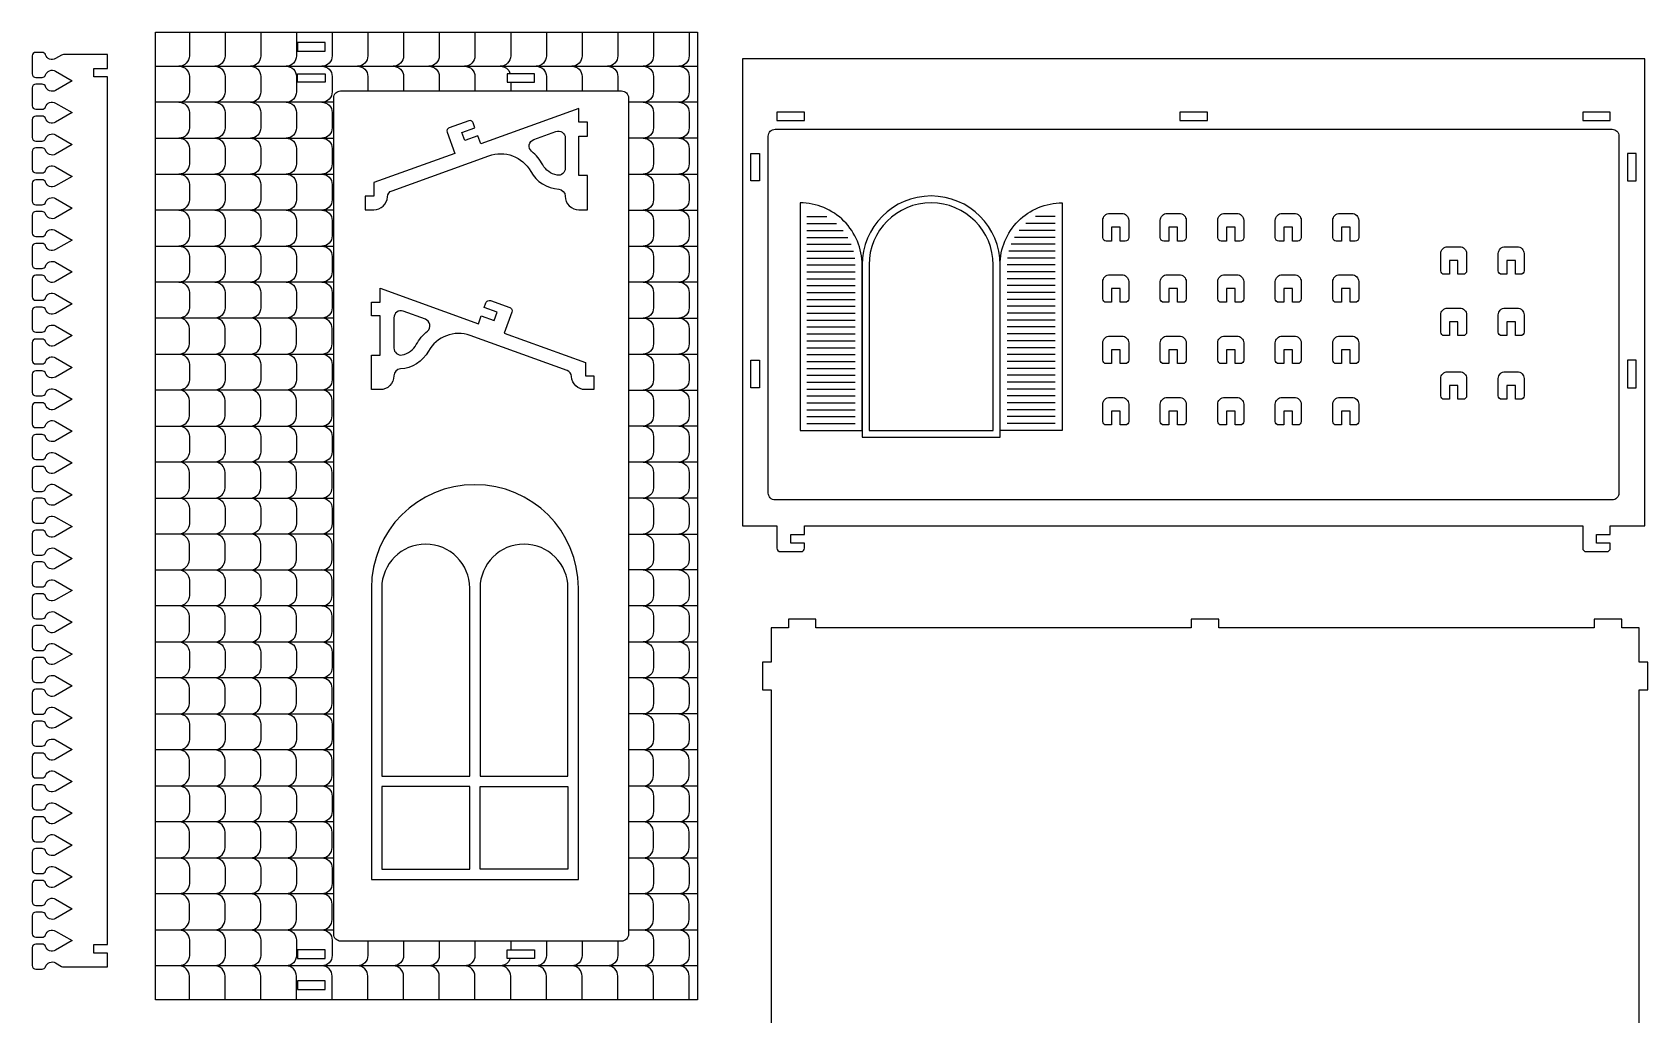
# Model space of a CAD drawing. Extents: x 3733 to 3923, y 1415 to 1537.
# Drawn here: x 3829 to 3922.6, y 1479.9 to 1536.9 of the extents above; entities that cross this region are included whole.
import ezdxf

# ---------------------------------------------------------------- set-up
doc = ezdxf.new("R2010")
doc.units = 0
doc.header["$MEASUREMENT"] = 0
doc.layers.add('LAYER1', color=18, linetype='CONTINUOUS')

msp = doc.modelspace()

# ---------------------------------------------------------------- linework, layer by layer
at = {"layer": 'LAYER1'}
for points in [[(3867.528, 1480.736), (3836.114, 1480.736), (3836.114, 1536.856), (3867.528, 1536.856)], [(3845.94, 1535.756), (3845.94, 1536.256), (3844.34, 1536.256), (3844.34, 1535.756)], [(3845.94, 1534.456), (3845.94, 1533.956), (3844.34, 1533.956), (3844.34, 1534.456)], [(3858.086, 1533.956), (3858.086, 1534.456), (3856.486, 1534.456), (3856.486, 1533.956)], [(3872.131, 1532.231), (3872.131, 1531.731), (3873.731, 1531.731), (3873.731, 1532.231)], [(3895.491, 1532.231), (3895.491, 1531.731), (3897.091, 1531.731), (3897.091, 1532.231)], [(3918.851, 1532.231), (3918.851, 1531.731), (3920.451, 1531.731), (3920.451, 1532.231)], [(3870.631, 1529.831), (3871.131, 1529.831), (3871.131, 1528.231), (3870.631, 1528.231)], [(3921.951, 1529.831), (3921.451, 1529.831), (3921.451, 1528.231), (3921.951, 1528.231)], [(3870.631, 1517.831), (3871.131, 1517.831), (3871.131, 1516.231), (3870.631, 1516.231)], [(3921.951, 1517.831), (3921.451, 1517.831), (3921.451, 1516.231), (3921.951, 1516.231)], [(3849.221, 1488.31), (3854.321, 1488.31), (3854.321, 1493.11), (3849.221, 1493.11)], [(3854.921, 1488.31), (3854.921, 1493.11), (3860.021, 1493.11), (3860.021, 1488.31)], [(3845.94, 1483.136), (3845.94, 1483.636), (3844.34, 1483.636), (3844.34, 1483.136)], [(3858.086, 1483.636), (3858.086, 1483.136), (3856.486, 1483.136), (3856.486, 1483.636)], [(3845.94, 1481.336), (3845.94, 1481.836), (3844.34, 1481.836), (3844.34, 1481.336)]]:
    msp.add_lwpolyline(points, close=True, dxfattribs=at)
for points in [[(3838.068, 1536.856), (3838.068, 1535.487, -0.414214), (3837.468, 1534.887)], [(3840.138, 1536.856), (3840.138, 1535.487, -0.414214), (3839.538, 1534.887)], [(3842.208, 1536.856), (3842.208, 1535.487, -0.414214), (3841.608, 1534.887)], [(3844.278, 1536.856), (3844.278, 1535.487, -0.414214), (3843.678, 1534.887)], [(3846.348, 1536.856), (3846.348, 1535.487, -0.414214), (3845.748, 1534.887)], [(3848.418, 1536.856), (3848.418, 1535.487, -0.414214), (3847.818, 1534.887)], [(3850.488, 1536.856), (3850.488, 1535.487, -0.414214), (3849.888, 1534.887)], [(3852.558, 1536.856), (3852.558, 1535.487, -0.414214), (3851.958, 1534.887)], [(3854.628, 1536.856), (3854.628, 1535.487, -0.414214), (3854.028, 1534.887)], [(3856.698, 1536.856), (3856.698, 1535.487, -0.414214), (3856.098, 1534.887)], [(3858.768, 1536.856), (3858.768, 1535.487, -0.414214), (3858.168, 1534.887)], [(3860.838, 1536.856), (3860.838, 1535.487, -0.414214), (3860.238, 1534.887)], [(3862.908, 1536.856), (3862.908, 1535.487, -0.414214), (3862.308, 1534.887)], [(3864.978, 1536.856), (3864.978, 1535.487, -0.414214), (3864.378, 1534.887)], [(3867.048, 1536.856), (3867.048, 1535.487, -0.414214), (3866.448, 1534.887)], [(3837.468, 1534.887, -0.414214), (3838.068, 1534.287), (3838.068, 1533.4, -0.414214), (3837.468, 1532.8)], [(3839.538, 1534.887, -0.414214), (3840.138, 1534.287), (3840.138, 1533.4, -0.414214), (3839.538, 1532.8)], [(3841.608, 1534.887, -0.414214), (3842.208, 1534.287), (3842.208, 1533.4, -0.414214), (3841.608, 1532.8)], [(3843.678, 1534.887, -0.414214), (3844.278, 1534.287), (3844.278, 1533.4, -0.414214), (3843.678, 1532.8)], [(3845.748, 1534.887, -0.414214), (3846.348, 1534.287), (3846.348, 1533.4, -0.414214), (3845.748, 1532.8)], [(3847.818, 1534.887, -0.414214), (3848.418, 1534.287), (3848.418, 1533.456)], [(3849.888, 1534.887, -0.414214), (3850.488, 1534.287), (3850.488, 1533.456)], [(3851.958, 1534.887, -0.414214), (3852.558, 1534.287), (3852.558, 1533.456)], [(3854.028, 1534.887, -0.414214), (3854.628, 1534.287), (3854.628, 1533.456)], [(3856.098, 1534.887, -0.332931), (3856.673, 1534.456)], [(3858.168, 1534.887, -0.414214), (3858.768, 1534.287), (3858.768, 1533.456)], [(3860.238, 1534.887, -0.414214), (3860.838, 1534.287), (3860.838, 1533.456)], [(3862.308, 1534.887, -0.414214), (3862.908, 1534.287), (3862.908, 1533.456)], [(3864.378, 1534.887, -0.414214), (3864.978, 1534.287), (3864.978, 1533.4, -0.414214), (3864.378, 1532.8)], [(3866.448, 1534.887, -0.414214), (3867.048, 1534.287), (3867.048, 1533.4, -0.414214), (3866.448, 1532.8)], [(3837.468, 1532.8, -0.414214), (3838.068, 1532.2), (3838.068, 1531.313, -0.414214), (3837.468, 1530.713)], [(3839.538, 1532.8, -0.414214), (3840.138, 1532.2), (3840.138, 1531.313, -0.414214), (3839.538, 1530.713)], [(3841.608, 1532.8, -0.414214), (3842.208, 1532.2), (3842.208, 1531.313, -0.414214), (3841.608, 1530.713)], [(3843.678, 1532.8, -0.414214), (3844.278, 1532.2), (3844.278, 1531.313, -0.414214), (3843.678, 1530.713)], [(3845.748, 1532.8, -0.414214), (3846.348, 1532.2), (3846.348, 1531.313, -0.414214), (3845.748, 1530.713)], [(3864.378, 1532.8, -0.414214), (3864.978, 1532.2), (3864.978, 1531.313, -0.414214), (3864.378, 1530.713)], [(3866.448, 1532.8, -0.414214), (3867.048, 1532.2), (3867.048, 1531.313, -0.414214), (3866.448, 1530.713)], [(3837.468, 1530.713, -0.414214), (3838.068, 1530.113), (3838.068, 1529.225, -0.414214), (3837.468, 1528.625)], [(3839.538, 1530.713, -0.414214), (3840.138, 1530.113), (3840.138, 1529.225, -0.414214), (3839.538, 1528.625)], [(3841.608, 1530.713, -0.414214), (3842.208, 1530.113), (3842.208, 1529.225, -0.414214), (3841.608, 1528.625)], [(3843.678, 1530.713, -0.414214), (3844.278, 1530.113), (3844.278, 1529.225, -0.414214), (3843.678, 1528.625)], [(3845.748, 1530.713, -0.414214), (3846.348, 1530.113), (3846.348, 1529.225, -0.414214), (3845.748, 1528.625)], [(3864.378, 1530.713, -0.414214), (3864.978, 1530.113), (3864.978, 1529.225, -0.414214), (3864.378, 1528.625)], [(3866.448, 1530.713, -0.414214), (3867.048, 1530.113), (3867.048, 1529.225, -0.414214), (3866.448, 1528.625)], [(3837.468, 1528.625, -0.414214), (3838.068, 1528.025), (3838.068, 1527.138, -0.414214), (3837.468, 1526.538)], [(3839.538, 1528.625, -0.414214), (3840.138, 1528.025), (3840.138, 1527.138, -0.414214), (3839.538, 1526.538)], [(3841.608, 1528.625, -0.414214), (3842.208, 1528.025), (3842.208, 1527.138, -0.414214), (3841.608, 1526.538)], [(3843.678, 1528.625, -0.414214), (3844.278, 1528.025), (3844.278, 1527.138, -0.414214), (3843.678, 1526.538)], [(3845.748, 1528.625, -0.414214), (3846.348, 1528.025), (3846.348, 1527.138, -0.414214), (3845.748, 1526.538)], [(3864.378, 1528.625, -0.414214), (3864.978, 1528.025), (3864.978, 1527.138, -0.414214), (3864.378, 1526.538)], [(3866.448, 1528.625, -0.414214), (3867.048, 1528.025), (3867.048, 1527.138, -0.414214), (3866.448, 1526.538)], [(3837.468, 1526.538, -0.414214), (3838.068, 1525.938), (3838.068, 1525.051, -0.414214), (3837.468, 1524.451)], [(3839.538, 1526.538, -0.414214), (3840.138, 1525.938), (3840.138, 1525.051, -0.414214), (3839.538, 1524.451)], [(3841.608, 1526.538, -0.414214), (3842.208, 1525.938), (3842.208, 1525.051, -0.414214), (3841.608, 1524.451)], [(3843.678, 1526.538, -0.414214), (3844.278, 1525.938), (3844.278, 1525.051, -0.414214), (3843.678, 1524.451)], [(3845.748, 1526.538, -0.414214), (3846.348, 1525.938), (3846.348, 1525.051, -0.414214), (3845.748, 1524.451)], [(3864.378, 1526.538, -0.414214), (3864.978, 1525.938), (3864.978, 1525.051, -0.414214), (3864.378, 1524.451)], [(3866.448, 1526.538, -0.414214), (3867.048, 1525.938), (3867.048, 1525.051, -0.414214), (3866.448, 1524.451)], [(3837.468, 1524.451, -0.414214), (3838.068, 1523.851), (3838.068, 1522.964, -0.414214), (3837.468, 1522.364)], [(3839.538, 1524.451, -0.414214), (3840.138, 1523.851), (3840.138, 1522.964, -0.414214), (3839.538, 1522.364)], [(3841.608, 1524.451, -0.414214), (3842.208, 1523.851), (3842.208, 1522.964, -0.414214), (3841.608, 1522.364)], [(3843.678, 1524.451, -0.414214), (3844.278, 1523.851), (3844.278, 1522.964, -0.414214), (3843.678, 1522.364)], [(3845.748, 1524.451, -0.414214), (3846.348, 1523.851), (3846.348, 1522.964, -0.414214), (3845.748, 1522.364)], [(3864.378, 1524.451, -0.414214), (3864.978, 1523.851), (3864.978, 1522.964, -0.414214), (3864.378, 1522.364)], [(3866.448, 1524.451, -0.414214), (3867.048, 1523.851), (3867.048, 1522.964, -0.414214), (3866.448, 1522.364)], [(3837.468, 1522.364, -0.414214), (3838.068, 1521.764), (3838.068, 1520.876, -0.414214), (3837.468, 1520.276)], [(3839.538, 1522.364, -0.414214), (3840.138, 1521.764), (3840.138, 1520.876, -0.414214), (3839.538, 1520.276)], [(3841.608, 1522.364, -0.414214), (3842.208, 1521.764), (3842.208, 1520.876, -0.414214), (3841.608, 1520.276)], [(3843.678, 1522.364, -0.414214), (3844.278, 1521.764), (3844.278, 1520.876, -0.414214), (3843.678, 1520.276)], [(3845.748, 1522.364, -0.414214), (3846.348, 1521.764), (3846.348, 1520.876, -0.414214), (3845.748, 1520.276)], [(3864.378, 1522.364, -0.414214), (3864.978, 1521.764), (3864.978, 1520.876, -0.414214), (3864.378, 1520.276)], [(3866.448, 1522.364, -0.414214), (3867.048, 1521.764), (3867.048, 1520.876, -0.414214), (3866.448, 1520.276)], [(3837.468, 1518.189, 0.414214), (3838.068, 1518.789), (3838.068, 1519.676, 0.414214), (3837.468, 1520.276)], [(3839.538, 1518.189, 0.414214), (3840.138, 1518.789), (3840.138, 1519.676, 0.414214), (3839.538, 1520.276)], [(3841.608, 1518.189, 0.414214), (3842.208, 1518.789), (3842.208, 1519.676, 0.414214), (3841.608, 1520.276)], [(3843.678, 1518.189, 0.414214), (3844.278, 1518.789), (3844.278, 1519.676, 0.414214), (3843.678, 1520.276)], [(3845.748, 1518.189, 0.414214), (3846.348, 1518.789), (3846.348, 1519.676, 0.414214), (3845.748, 1520.276)], [(3864.378, 1520.276, -0.414214), (3864.978, 1519.676), (3864.978, 1518.789, -0.414214), (3864.378, 1518.189)], [(3866.448, 1520.276, -0.414214), (3867.048, 1519.676), (3867.048, 1518.789, -0.414214), (3866.448, 1518.189)], [(3837.468, 1518.189, -0.414214), (3838.068, 1517.589), (3838.068, 1516.702, -0.414214), (3837.468, 1516.102)], [(3839.538, 1518.189, -0.414214), (3840.138, 1517.589), (3840.138, 1516.702, -0.414214), (3839.538, 1516.102)], [(3841.608, 1518.189, -0.414214), (3842.208, 1517.589), (3842.208, 1516.702, -0.414214), (3841.608, 1516.102)], [(3843.678, 1518.189, -0.414214), (3844.278, 1517.589), (3844.278, 1516.702, -0.414214), (3843.678, 1516.102)], [(3845.748, 1518.189, -0.414214), (3846.348, 1517.589), (3846.348, 1516.702, -0.414214), (3845.748, 1516.102)], [(3864.378, 1518.189, -0.414214), (3864.978, 1517.589), (3864.978, 1516.702, -0.414214), (3864.378, 1516.102)], [(3866.448, 1518.189, -0.414214), (3867.048, 1517.589), (3867.048, 1516.702, -0.414214), (3866.448, 1516.102)], [(3837.468, 1514.014, 0.414214), (3838.068, 1514.614), (3838.068, 1515.502, 0.414214), (3837.468, 1516.102)], [(3839.538, 1514.014, 0.414214), (3840.138, 1514.614), (3840.138, 1515.502, 0.414214), (3839.538, 1516.102)], [(3841.608, 1514.014, 0.414214), (3842.208, 1514.614), (3842.208, 1515.502, 0.414214), (3841.608, 1516.102)], [(3843.678, 1514.014, 0.414214), (3844.278, 1514.614), (3844.278, 1515.502, 0.414214), (3843.678, 1516.102)], [(3845.748, 1514.014, 0.414214), (3846.348, 1514.614), (3846.348, 1515.502, 0.414214), (3845.748, 1516.102)], [(3864.378, 1516.102, -0.414214), (3864.978, 1515.502), (3864.978, 1514.614, -0.414214), (3864.378, 1514.014)], [(3866.448, 1516.102, -0.414214), (3867.048, 1515.502), (3867.048, 1514.614, -0.414214), (3866.448, 1514.014)], [(3837.468, 1514.014, -0.414214), (3838.068, 1513.414), (3838.068, 1512.527, -0.414214), (3837.468, 1511.927)], [(3839.538, 1514.014, -0.414214), (3840.138, 1513.414), (3840.138, 1512.527, -0.414214), (3839.538, 1511.927)], [(3841.608, 1514.014, -0.414214), (3842.208, 1513.414), (3842.208, 1512.527, -0.414214), (3841.608, 1511.927)], [(3843.678, 1514.014, -0.414214), (3844.278, 1513.414), (3844.278, 1512.527, -0.414214), (3843.678, 1511.927)], [(3845.748, 1514.014, -0.414214), (3846.348, 1513.414), (3846.348, 1512.527, -0.414214), (3845.748, 1511.927)], [(3864.378, 1514.014, -0.414214), (3864.978, 1513.414), (3864.978, 1512.527, -0.414214), (3864.378, 1511.927)], [(3866.448, 1514.014, -0.414214), (3867.048, 1513.414), (3867.048, 1512.527, -0.414214), (3866.448, 1511.927)], [(3837.468, 1509.84, 0.414214), (3838.068, 1510.44), (3838.068, 1511.327, 0.414214), (3837.468, 1511.927)], [(3839.538, 1509.84, 0.414214), (3840.138, 1510.44), (3840.138, 1511.327, 0.414214), (3839.538, 1511.927)], [(3841.608, 1509.84, 0.414214), (3842.208, 1510.44), (3842.208, 1511.327, 0.414214), (3841.608, 1511.927)], [(3843.678, 1509.84, 0.414214), (3844.278, 1510.44), (3844.278, 1511.327, 0.414214), (3843.678, 1511.927)], [(3845.748, 1509.84, 0.414214), (3846.348, 1510.44), (3846.348, 1511.327, 0.414214), (3845.748, 1511.927)], [(3864.378, 1511.927, -0.414214), (3864.978, 1511.327), (3864.978, 1510.44, -0.414214), (3864.378, 1509.84)], [(3866.448, 1511.927, -0.414214), (3867.048, 1511.327), (3867.048, 1510.44, -0.414214), (3866.448, 1509.84)], [(3837.468, 1509.84, -0.414214), (3838.068, 1509.24), (3838.068, 1508.353, -0.414214), (3837.468, 1507.753)], [(3839.538, 1509.84, -0.414214), (3840.138, 1509.24), (3840.138, 1508.353, -0.414214), (3839.538, 1507.753)], [(3841.608, 1509.84, -0.414214), (3842.208, 1509.24), (3842.208, 1508.353, -0.414214), (3841.608, 1507.753)], [(3843.678, 1509.84, -0.414214), (3844.278, 1509.24), (3844.278, 1508.353, -0.414214), (3843.678, 1507.753)], [(3845.748, 1509.84, -0.414214), (3846.348, 1509.24), (3846.348, 1508.353, -0.414214), (3845.748, 1507.753)], [(3864.378, 1509.84, -0.414214), (3864.978, 1509.24), (3864.978, 1508.353, -0.414214), (3864.378, 1507.753)], [(3866.448, 1509.84, -0.414214), (3867.048, 1509.24), (3867.048, 1508.353, -0.414214), (3866.448, 1507.753)], [(3837.468, 1505.665, 0.414214), (3838.068, 1506.265), (3838.068, 1507.153, 0.414214), (3837.468, 1507.753)], [(3839.538, 1505.665, 0.414214), (3840.138, 1506.265), (3840.138, 1507.153, 0.414214), (3839.538, 1507.753)], [(3841.608, 1505.665, 0.414214), (3842.208, 1506.265), (3842.208, 1507.153, 0.414214), (3841.608, 1507.753)], [(3843.678, 1505.665, 0.414214), (3844.278, 1506.265), (3844.278, 1507.153, 0.414214), (3843.678, 1507.753)], [(3845.748, 1505.665, 0.414214), (3846.348, 1506.265), (3846.348, 1507.153, 0.414214), (3845.748, 1507.753)], [(3864.378, 1507.753, -0.414214), (3864.978, 1507.153), (3864.978, 1506.265, -0.414214), (3864.378, 1505.665)], [(3866.448, 1507.753, -0.414214), (3867.048, 1507.153), (3867.048, 1506.265, -0.414214), (3866.448, 1505.665)], [(3837.468, 1505.665, -0.414214), (3838.068, 1505.065), (3838.068, 1504.178, -0.414214), (3837.468, 1503.578)], [(3839.538, 1505.665, -0.414214), (3840.138, 1505.065), (3840.138, 1504.178, -0.414214), (3839.538, 1503.578)], [(3841.608, 1505.665, -0.414214), (3842.208, 1505.065), (3842.208, 1504.178, -0.414214), (3841.608, 1503.578)], [(3843.678, 1505.665, -0.414214), (3844.278, 1505.065), (3844.278, 1504.178, -0.414214), (3843.678, 1503.578)], [(3845.748, 1503.578, 0.414214), (3846.348, 1504.178), (3846.348, 1505.065, 0.414214), (3845.748, 1505.665)], [(3864.378, 1505.665, -0.414214), (3864.978, 1505.065), (3864.978, 1504.178, -0.414214), (3864.378, 1503.578)], [(3866.448, 1505.665, -0.414214), (3867.048, 1505.065), (3867.048, 1504.178, -0.414214), (3866.448, 1503.578)], [(3837.468, 1501.491, 0.414214), (3838.068, 1502.091), (3838.068, 1502.978, 0.414214), (3837.468, 1503.578)], [(3839.538, 1501.491, 0.414214), (3840.138, 1502.091), (3840.138, 1502.978, 0.414214), (3839.538, 1503.578)], [(3841.608, 1501.491, 0.414214), (3842.208, 1502.091), (3842.208, 1502.978, 0.414214), (3841.608, 1503.578)], [(3843.678, 1501.491, 0.414214), (3844.278, 1502.091), (3844.278, 1502.978, 0.414214), (3843.678, 1503.578)], [(3845.748, 1501.491, 0.414214), (3846.348, 1502.091), (3846.348, 1502.978, 0.414214), (3845.748, 1503.578)], [(3864.378, 1503.578, -0.414214), (3864.978, 1502.978), (3864.978, 1502.091, -0.414214), (3864.378, 1501.491)], [(3866.448, 1503.578, -0.414214), (3867.048, 1502.978), (3867.048, 1502.091, -0.414214), (3866.448, 1501.491)], [(3837.468, 1501.491, -0.414214), (3838.068, 1500.891), (3838.068, 1500.003, -0.414214), (3837.468, 1499.403)], [(3839.538, 1501.491, -0.414214), (3840.138, 1500.891), (3840.138, 1500.003, -0.414214), (3839.538, 1499.403)], [(3841.608, 1501.491, -0.414214), (3842.208, 1500.891), (3842.208, 1500.003, -0.414214), (3841.608, 1499.403)], [(3843.678, 1501.491, -0.414214), (3844.278, 1500.891), (3844.278, 1500.003, -0.414214), (3843.678, 1499.403)], [(3845.748, 1501.491, -0.414214), (3846.348, 1500.891), (3846.348, 1500.003, -0.414214), (3845.748, 1499.403)], [(3864.378, 1501.491, -0.414214), (3864.978, 1500.891), (3864.978, 1500.003, -0.414214), (3864.378, 1499.403)], [(3866.448, 1501.491, -0.414214), (3867.048, 1500.891), (3867.048, 1500.003, -0.414214), (3866.448, 1499.403)], [(3837.468, 1497.316, 0.414214), (3838.068, 1497.916), (3838.068, 1498.803, 0.414214), (3837.468, 1499.403)], [(3839.538, 1497.316, 0.414214), (3840.138, 1497.916), (3840.138, 1498.803, 0.414214), (3839.538, 1499.403)], [(3841.608, 1497.316, 0.414214), (3842.208, 1497.916), (3842.208, 1498.803, 0.414214), (3841.608, 1499.403)], [(3843.678, 1497.316, 0.414214), (3844.278, 1497.916), (3844.278, 1498.803, 0.414214), (3843.678, 1499.403)], [(3845.748, 1497.316, 0.414214), (3846.348, 1497.916), (3846.348, 1498.803, 0.414214), (3845.748, 1499.403)], [(3864.378, 1499.403, -0.414214), (3864.978, 1498.803), (3864.978, 1497.916, -0.414214), (3864.378, 1497.316)], [(3866.448, 1499.403, -0.414214), (3867.048, 1498.803), (3867.048, 1497.916, -0.414214), (3866.448, 1497.316)], [(3837.468, 1497.316, -0.414214), (3838.068, 1496.716), (3838.068, 1495.829, -0.414214), (3837.468, 1495.229)], [(3839.538, 1497.316, -0.414214), (3840.138, 1496.716), (3840.138, 1495.829, -0.414214), (3839.538, 1495.229)], [(3841.608, 1497.316, -0.414214), (3842.208, 1496.716), (3842.208, 1495.829, -0.414214), (3841.608, 1495.229)], [(3843.678, 1497.316, -0.414214), (3844.278, 1496.716), (3844.278, 1495.829, -0.414214), (3843.678, 1495.229)], [(3845.748, 1497.316, -0.414214), (3846.348, 1496.716), (3846.348, 1495.829, -0.414214), (3845.748, 1495.229)], [(3864.378, 1497.316, -0.414214), (3864.978, 1496.716), (3864.978, 1495.829, -0.414214), (3864.378, 1495.229)], [(3866.448, 1497.316, -0.414214), (3867.048, 1496.716), (3867.048, 1495.829, -0.414214), (3866.448, 1495.229)], [(3837.468, 1493.141, 0.414214), (3838.068, 1493.741), (3838.068, 1494.629, 0.414214), (3837.468, 1495.229)], [(3839.538, 1493.141, 0.414214), (3840.138, 1493.741), (3840.138, 1494.629, 0.414214), (3839.538, 1495.229)], [(3841.608, 1493.141, 0.414214), (3842.208, 1493.741), (3842.208, 1494.629, 0.414214), (3841.608, 1495.229)], [(3843.678, 1493.141, 0.414214), (3844.278, 1493.741), (3844.278, 1494.629, 0.414214), (3843.678, 1495.229)], [(3845.748, 1493.141, 0.414214), (3846.348, 1493.741), (3846.348, 1494.629, 0.414214), (3845.748, 1495.229)], [(3864.378, 1493.141, 0.414214), (3864.978, 1493.741), (3864.978, 1494.629, 0.414214), (3864.378, 1495.229)], [(3866.448, 1493.141, 0.414214), (3867.048, 1493.741), (3867.048, 1494.629, 0.414214), (3866.448, 1495.229)], [(3837.468, 1493.141, -0.414214), (3838.068, 1492.541), (3838.068, 1491.654, -0.414214), (3837.468, 1491.054)], [(3839.538, 1493.141, -0.414214), (3840.138, 1492.541), (3840.138, 1491.654, -0.414214), (3839.538, 1491.054)], [(3841.608, 1493.141, -0.414214), (3842.208, 1492.541), (3842.208, 1491.654, -0.414214), (3841.608, 1491.054)], [(3843.678, 1493.141, -0.414214), (3844.278, 1492.541), (3844.278, 1491.654, -0.414214), (3843.678, 1491.054)], [(3845.748, 1493.141, -0.414214), (3846.348, 1492.541), (3846.348, 1491.654, -0.414214), (3845.748, 1491.054)], [(3864.378, 1493.141, -0.414214), (3864.978, 1492.541), (3864.978, 1491.654, -0.414214), (3864.378, 1491.054)], [(3866.448, 1493.141, -0.414214), (3867.048, 1492.541), (3867.048, 1491.654, -0.414214), (3866.448, 1491.054)], [(3837.468, 1488.967, 0.414214), (3838.068, 1489.567), (3838.068, 1490.454, 0.414214), (3837.468, 1491.054)], [(3839.538, 1488.967, 0.414214), (3840.138, 1489.567), (3840.138, 1490.454, 0.414214), (3839.538, 1491.054)], [(3841.608, 1488.967, 0.414214), (3842.208, 1489.567), (3842.208, 1490.454, 0.414214), (3841.608, 1491.054)], [(3843.678, 1488.967, 0.414214), (3844.278, 1489.567), (3844.278, 1490.454, 0.414214), (3843.678, 1491.054)], [(3845.748, 1488.967, 0.414214), (3846.348, 1489.567), (3846.348, 1490.454, 0.414214), (3845.748, 1491.054)], [(3864.378, 1488.967, 0.414214), (3864.978, 1489.567), (3864.978, 1490.454, 0.414214), (3864.378, 1491.054)], [(3866.448, 1488.967, 0.414214), (3867.048, 1489.567), (3867.048, 1490.454, 0.414214), (3866.448, 1491.054)], [(3837.468, 1488.967, -0.414214), (3838.068, 1488.367), (3838.068, 1487.48, -0.414214), (3837.468, 1486.88)], [(3839.538, 1488.967, -0.414214), (3840.138, 1488.367), (3840.138, 1487.48, -0.414214), (3839.538, 1486.88)], [(3841.608, 1488.967, -0.414214), (3842.208, 1488.367), (3842.208, 1487.48, -0.414214), (3841.608, 1486.88)], [(3843.678, 1488.967, -0.414214), (3844.278, 1488.367), (3844.278, 1487.48, -0.414214), (3843.678, 1486.88)], [(3845.748, 1488.967, -0.414214), (3846.348, 1488.367), (3846.348, 1487.48, -0.414214), (3845.748, 1486.88)], [(3864.378, 1488.967, -0.414214), (3864.978, 1488.367), (3864.978, 1487.48, -0.414214), (3864.378, 1486.88)], [(3866.448, 1488.967, -0.414214), (3867.048, 1488.367), (3867.048, 1487.48, -0.414214), (3866.448, 1486.88)], [(3837.468, 1484.792, 0.414214), (3838.068, 1485.392), (3838.068, 1486.28, 0.414214), (3837.468, 1486.88)], [(3839.538, 1484.792, 0.414214), (3840.138, 1485.392), (3840.138, 1486.28, 0.414214), (3839.538, 1486.88)], [(3841.608, 1484.792, 0.414214), (3842.208, 1485.392), (3842.208, 1486.28, 0.414214), (3841.608, 1486.88)], [(3843.678, 1484.792, 0.414214), (3844.278, 1485.392), (3844.278, 1486.28, 0.414214), (3843.678, 1486.88)], [(3845.748, 1484.792, 0.414214), (3846.348, 1485.392), (3846.348, 1486.28, 0.414214), (3845.748, 1486.88)], [(3864.378, 1484.792, 0.414214), (3864.978, 1485.392), (3864.978, 1486.28, 0.414214), (3864.378, 1486.88)], [(3866.448, 1484.792, 0.414214), (3867.048, 1485.392), (3867.048, 1486.28, 0.414214), (3866.448, 1486.88)], [(3837.468, 1484.792, -0.414214), (3838.068, 1484.192), (3838.068, 1483.305, -0.414214), (3837.468, 1482.705)], [(3839.538, 1484.792, -0.414214), (3840.138, 1484.192), (3840.138, 1483.305, -0.414214), (3839.538, 1482.705)], [(3841.608, 1484.792, -0.414214), (3842.208, 1484.192), (3842.208, 1483.305, -0.414214), (3841.608, 1482.705)], [(3843.678, 1484.792, -0.414214), (3844.278, 1484.192), (3844.278, 1483.305, -0.414214), (3843.678, 1482.705)], [(3845.748, 1484.792, -0.414214), (3846.348, 1484.192), (3846.348, 1483.305, -0.414214), (3845.748, 1482.705)], [(3864.378, 1484.792, -0.414214), (3864.978, 1484.192), (3864.978, 1483.305, -0.414214), (3864.378, 1482.705)], [(3866.448, 1484.792, -0.414214), (3867.048, 1484.192), (3867.048, 1483.305, -0.414214), (3866.448, 1482.705)], [(3848.418, 1484.136), (3848.418, 1483.305, -0.414214), (3847.818, 1482.705)], [(3850.488, 1484.136), (3850.488, 1483.305, -0.414214), (3849.888, 1482.705)], [(3852.558, 1484.136), (3852.558, 1483.305, -0.414214), (3851.958, 1482.705)], [(3854.628, 1484.136), (3854.628, 1483.305, -0.414214), (3854.028, 1482.705)], [(3858.768, 1484.136), (3858.768, 1483.305, -0.414214), (3858.168, 1482.705)], [(3860.838, 1484.136), (3860.838, 1483.305, -0.414214), (3860.238, 1482.705)], [(3862.908, 1484.136), (3862.908, 1483.305, -0.414214), (3862.308, 1482.705)], [(3838.068, 1480.736), (3838.068, 1482.105, 0.414214), (3837.468, 1482.705)], [(3840.138, 1480.736), (3840.138, 1482.105, 0.414214), (3839.538, 1482.705)], [(3842.208, 1480.736), (3842.208, 1482.105, 0.414214), (3841.608, 1482.705)], [(3844.278, 1480.736), (3844.278, 1482.105, 0.414214), (3843.678, 1482.705)], [(3846.348, 1480.736), (3846.348, 1482.105, 0.414214), (3845.748, 1482.705)], [(3848.418, 1480.736), (3848.418, 1482.105, 0.414214), (3847.818, 1482.705)], [(3850.488, 1480.736), (3850.488, 1482.105, 0.414214), (3849.888, 1482.705)], [(3852.558, 1480.736), (3852.558, 1482.105, 0.414214), (3851.958, 1482.705)], [(3854.628, 1480.736), (3854.628, 1482.105, 0.414214), (3854.028, 1482.705)], [(3856.673, 1483.136, -0.332931), (3856.098, 1482.705)], [(3856.698, 1480.736), (3856.698, 1482.105, 0.414214), (3856.098, 1482.705)], [(3858.768, 1480.736), (3858.768, 1482.105, 0.414214), (3858.168, 1482.705)], [(3860.838, 1480.736), (3860.838, 1482.105, 0.414214), (3860.238, 1482.705)], [(3862.908, 1480.736), (3862.908, 1482.105, 0.414214), (3862.308, 1482.705)], [(3864.978, 1480.736), (3864.978, 1482.105, 0.414214), (3864.378, 1482.705)], [(3867.048, 1480.736), (3867.048, 1482.105, 0.414214), (3866.448, 1482.705)]]:
    msp.add_lwpolyline(points, format="xyb", dxfattribs=at)
for points in [[(3830.309, 1535.331, -0.475677), (3829.729, 1535.552, 0.32375), (3829.539, 1535.69), (3829.164, 1535.69, 0.414214), (3828.964, 1535.49), (3828.964, 1534.442, 0.414214), (3829.164, 1534.242), (3829.539, 1534.242, 0.32375), (3829.729, 1534.38, -0.475677), (3830.309, 1534.601), (3831.277, 1534.042), (3830.309, 1533.484, -0.475677), (3829.729, 1533.705, 0.32375), (3829.539, 1533.842), (3829.164, 1533.842, 0.414214), (3828.964, 1533.642), (3828.964, 1532.595, 0.414214), (3829.164, 1532.395), (3829.539, 1532.395, 0.32375), (3829.729, 1532.532, -0.475677), (3830.309, 1532.754), (3831.277, 1532.195), (3830.309, 1531.637, -0.475677), (3829.729, 1531.858, 0.32375), (3829.539, 1531.995), (3829.164, 1531.995, 0.414214), (3828.964, 1531.795), (3828.964, 1530.748, 0.414214), (3829.164, 1530.548), (3829.539, 1530.548, 0.32375), (3829.729, 1530.685, -0.475677), (3830.309, 1530.906), (3831.277, 1530.348), (3830.309, 1529.789, -0.475677), (3829.729, 1530.01, 0.32375), (3829.539, 1530.148), (3829.164, 1530.148, 0.414214), (3828.964, 1529.948), (3828.964, 1528.9, 0.414214), (3829.164, 1528.7), (3829.539, 1528.7, 0.32375), (3829.729, 1528.838, -0.475677), (3830.309, 1529.059), (3831.277, 1528.5), (3830.309, 1527.942, -0.475677), (3829.729, 1528.163, 0.32375), (3829.539, 1528.3), (3829.164, 1528.3, 0.414214), (3828.964, 1528.1), (3828.964, 1527.053, 0.414214), (3829.164, 1526.853), (3829.539, 1526.853, 0.32375), (3829.729, 1526.99, -0.475677), (3830.309, 1527.212), (3831.277, 1526.653), (3830.309, 1526.095, -0.475677), (3829.729, 1526.316, 0.32375), (3829.539, 1526.453), (3829.164, 1526.453, 0.414214), (3828.964, 1526.253), (3828.964, 1525.206, 0.414214), (3829.164, 1525.006), (3829.539, 1525.006, 0.32375), (3829.729, 1525.143, -0.475677), (3830.309, 1525.364), (3831.277, 1524.806), (3830.309, 1524.247, -0.475677), (3829.729, 1524.468, 0.32375), (3829.539, 1524.606), (3829.164, 1524.606, 0.414214), (3828.964, 1524.406), (3828.964, 1523.358, 0.414214), (3829.164, 1523.158), (3829.539, 1523.158, 0.32375), (3829.729, 1523.296, -0.475677), (3830.309, 1523.517), (3831.277, 1522.958), (3830.309, 1522.4, -0.475677), (3829.729, 1522.621, 0.32375), (3829.539, 1522.758), (3829.164, 1522.758, 0.414214), (3828.964, 1522.558), (3828.964, 1521.511, 0.414214), (3829.164, 1521.311), (3829.539, 1521.311, 0.32375), (3829.729, 1521.448, -0.475677), (3830.309, 1521.67), (3831.277, 1521.111), (3830.309, 1520.553, -0.475677), (3829.729, 1520.774, 0.32375), (3829.539, 1520.911), (3829.164, 1520.911, 0.414214), (3828.964, 1520.711), (3828.964, 1519.664, 0.414214), (3829.164, 1519.464), (3829.539, 1519.464, 0.32375), (3829.729, 1519.601, -0.475677), (3830.309, 1519.822), (3831.277, 1519.264), (3830.309, 1518.705, -0.475677), (3829.729, 1518.926, 0.32375), (3829.539, 1519.064), (3829.164, 1519.064, 0.414214), (3828.964, 1518.864), (3828.964, 1517.816, 0.414214), (3829.164, 1517.616), (3829.539, 1517.616, 0.32375), (3829.729, 1517.754, -0.475677), (3830.309, 1517.975), (3831.277, 1517.416), (3830.309, 1516.858, -0.475677), (3829.729, 1517.079, 0.32375), (3829.539, 1517.216), (3829.164, 1517.216, 0.414214), (3828.964, 1517.016), (3828.964, 1515.969, 0.414214), (3829.164, 1515.769), (3829.539, 1515.769, 0.32375), (3829.729, 1515.906, -0.475677), (3830.309, 1516.128), (3831.277, 1515.569), (3830.309, 1515.011, -0.475677), (3829.729, 1515.232, 0.32375), (3829.539, 1515.369), (3829.164, 1515.369, 0.414214), (3828.964, 1515.169), (3828.964, 1514.122, 0.414214), (3829.164, 1513.922), (3829.539, 1513.922, 0.32375), (3829.729, 1514.059, -0.475677), (3830.309, 1514.28), (3831.277, 1513.722), (3830.309, 1513.163, -0.475677), (3829.729, 1513.384, 0.32375), (3829.539, 1513.522), (3829.164, 1513.522, 0.414214), (3828.964, 1513.322), (3828.964, 1512.274, 0.414214), (3829.164, 1512.074), (3829.539, 1512.074, 0.32375), (3829.729, 1512.212, -0.475677), (3830.309, 1512.433), (3831.277, 1511.874), (3830.309, 1511.316, -0.475677), (3829.729, 1511.537, 0.32375), (3829.539, 1511.674), (3829.164, 1511.674, 0.414214), (3828.964, 1511.474), (3828.964, 1510.427, 0.414214), (3829.164, 1510.227), (3829.539, 1510.227, 0.32375), (3829.729, 1510.364, -0.475677), (3830.309, 1510.586), (3831.277, 1510.027), (3830.309, 1509.469, -0.475677), (3829.729, 1509.69, 0.32375), (3829.539, 1509.827), (3829.164, 1509.827, 0.414214), (3828.964, 1509.627), (3828.964, 1508.58, 0.414214), (3829.164, 1508.38), (3829.539, 1508.38, 0.32375), (3829.729, 1508.517, -0.475677), (3830.309, 1508.738), (3831.277, 1508.18), (3830.309, 1507.621, -0.475677), (3829.729, 1507.842, 0.32375), (3829.539, 1507.98), (3829.164, 1507.98, 0.414214), (3828.964, 1507.78), (3828.964, 1506.732, 0.414214), (3829.164, 1506.532), (3829.539, 1506.532, 0.32375), (3829.729, 1506.67, -0.475677), (3830.309, 1506.891), (3831.277, 1506.332), (3830.309, 1505.774, -0.475677), (3829.729, 1505.995, 0.32375), (3829.539, 1506.132), (3829.164, 1506.132, 0.414214), (3828.964, 1505.932), (3828.964, 1504.885, 0.414214), (3829.164, 1504.685), (3829.539, 1504.685, 0.32375), (3829.729, 1504.822, -0.475677), (3830.309, 1505.044), (3831.277, 1504.485), (3830.309, 1503.927, -0.475677), (3829.729, 1504.148, 0.32375), (3829.539, 1504.285), (3829.164, 1504.285, 0.414214), (3828.964, 1504.085), (3828.964, 1503.038, 0.414214), (3829.164, 1502.838), (3829.539, 1502.838, 0.32375), (3829.729, 1502.975, -0.475677), (3830.309, 1503.196), (3831.277, 1502.638), (3830.309, 1502.079, -0.475677), (3829.729, 1502.3, 0.32375), (3829.539, 1502.438), (3829.164, 1502.438, 0.414214), (3828.964, 1502.238), (3828.964, 1501.19, 0.414214), (3829.164, 1500.99), (3829.539, 1500.99, 0.32375), (3829.729, 1501.128, -0.475677), (3830.309, 1501.349), (3831.277, 1500.79), (3830.309, 1500.232, -0.475677), (3829.729, 1500.453, 0.32375), (3829.539, 1500.59), (3829.164, 1500.59, 0.414214), (3828.964, 1500.39), (3828.964, 1499.343, 0.414214), (3829.164, 1499.143), (3829.539, 1499.143, 0.32375), (3829.729, 1499.281, -0.475677), (3830.309, 1499.502), (3831.277, 1498.943), (3830.309, 1498.385, -0.475677), (3829.729, 1498.606, 0.32375), (3829.539, 1498.743), (3829.164, 1498.743, 0.414214), (3828.964, 1498.543), (3828.964, 1497.496, 0.414214), (3829.164, 1497.296), (3829.539, 1497.296, 0.32375), (3829.729, 1497.433, -0.475677), (3830.309, 1497.654), (3831.277, 1497.096), (3830.309, 1496.537, -0.475677), (3829.729, 1496.758, 0.32375), (3829.539, 1496.896), (3829.164, 1496.896, 0.414214), (3828.964, 1496.696), (3828.964, 1495.648, 0.414214), (3829.164, 1495.448), (3829.539, 1495.448, 0.32375), (3829.729, 1495.586, -0.475677), (3830.309, 1495.807), (3831.277, 1495.248), (3830.309, 1494.69, -0.475677), (3829.729, 1494.911, 0.32375), (3829.539, 1495.048), (3829.164, 1495.048, 0.414214), (3828.964, 1494.848), (3828.964, 1493.801, 0.414214), (3829.164, 1493.601), (3829.539, 1493.601, 0.32375), (3829.729, 1493.739, -0.475677), (3830.309, 1493.96), (3831.277, 1493.401), (3830.309, 1492.843, -0.475677), (3829.729, 1493.064, 0.32375), (3829.539, 1493.201), (3829.164, 1493.201, 0.414214), (3828.964, 1493.001), (3828.964, 1491.954, 0.414214), (3829.164, 1491.754), (3829.539, 1491.754, 0.32375), (3829.729, 1491.891, -0.475677), (3830.309, 1492.112), (3831.277, 1491.554), (3830.309, 1490.995, -0.475677), (3829.729, 1491.216, 0.32375), (3829.539, 1491.354), (3829.164, 1491.354, 0.414214), (3828.964, 1491.154), (3828.964, 1490.106, 0.414214), (3829.164, 1489.906), (3829.539, 1489.906, 0.32375), (3829.729, 1490.044, -0.475677), (3830.309, 1490.265), (3831.277, 1489.706), (3830.309, 1489.148, -0.475677), (3829.729, 1489.369, 0.32375), (3829.539, 1489.506), (3829.164, 1489.506, 0.414214), (3828.964, 1489.306), (3828.964, 1488.259, 0.414214), (3829.164, 1488.059), (3829.539, 1488.059, 0.32375), (3829.729, 1488.197, -0.475677), (3830.309, 1488.418), (3831.277, 1487.859), (3830.309, 1487.301, -0.475677), (3829.729, 1487.522, 0.32375), (3829.539, 1487.659), (3829.164, 1487.659, 0.414214), (3828.964, 1487.459), (3828.964, 1486.412, 0.414214), (3829.164, 1486.212), (3829.539, 1486.212, 0.32375), (3829.729, 1486.349, -0.475677), (3830.309, 1486.57), (3831.277, 1486.012), (3830.309, 1485.453, -0.475677), (3829.729, 1485.674, 0.32375), (3829.539, 1485.812), (3829.164, 1485.812, 0.414214), (3828.964, 1485.612), (3828.964, 1484.564, 0.414214), (3829.164, 1484.364), (3829.539, 1484.364, 0.32375), (3829.729, 1484.502, -0.475677), (3830.309, 1484.723), (3831.277, 1484.164), (3830.309, 1483.606, -0.475677), (3829.729, 1483.827, 0.32375), (3829.539, 1483.964), (3829.164, 1483.964, 0.414214), (3828.964, 1483.764), (3828.964, 1482.717, 0.414214), (3829.164, 1482.517), (3829.539, 1482.517, 0.32375), (3829.729, 1482.655, -0.475677), (3830.309, 1482.876), (3830.665, 1482.67, 0.131652), (3830.765, 1482.643), (3833.332, 1482.643), (3833.332, 1483.443), (3832.532, 1483.443), (3832.532, 1483.943), (3833.332, 1483.943), (3833.332, 1534.263), (3832.532, 1534.263), (3832.532, 1534.763), (3833.332, 1534.763), (3833.332, 1535.563), (3830.765, 1535.563, 0.131652), (3830.665, 1535.537)], [(3922.451, 1535.314), (3870.131, 1535.314), (3870.131, 1508.231), (3872.131, 1508.231), (3872.131, 1506.931, 0.414214), (3872.331, 1506.731), (3873.531, 1506.731, 0.414214), (3873.731, 1506.931), (3873.731, 1507.231), (3872.931, 1507.231), (3872.931, 1507.731), (3873.731, 1507.731), (3873.731, 1508.231), (3918.851, 1508.231), (3918.851, 1506.931, 0.414214), (3919.051, 1506.731), (3920.251, 1506.731, 0.414214), (3920.451, 1506.931), (3920.451, 1507.231), (3919.651, 1507.231), (3919.651, 1507.731), (3920.451, 1507.731), (3920.451, 1508.231), (3922.451, 1508.231)], [(3863.528, 1533.056), (3863.528, 1484.536, -0.414214), (3863.128, 1484.136), (3846.84, 1484.136, -0.414214), (3846.44, 1484.536), (3846.44, 1533.056, -0.414214), (3846.84, 1533.456), (3863.128, 1533.456, -0.414214)], [(3854.52, 1531.6, 0.414214), (3854.263, 1531.72), (3853.135, 1531.312, 0.414214), (3853.015, 1531.056), (3853.457, 1529.833), (3848.76, 1528.136), (3848.76, 1527.355), (3848.26, 1527.355), (3848.26, 1526.555), (3848.76, 1526.555, 0.3991), (3849.559, 1527.314, -0.301728), (3849.822, 1527.669), (3855.429, 1529.695, -0.36851), (3857.859, 1528.783, 0.256171), (3859.484, 1527.755, -0.396051), (3859.859, 1527.355, 0.414214), (3860.659, 1526.555), (3861.159, 1526.555), (3861.159, 1528.555), (3860.659, 1528.555), (3860.659, 1530.836), (3861.159, 1530.836), (3861.159, 1531.636), (3860.659, 1531.636), (3860.659, 1532.436), (3854.961, 1530.377), (3854.791, 1530.847), (3854.039, 1530.575), (3853.869, 1531.046), (3854.621, 1531.317)], [(3859.859, 1530.726), (3859.859, 1528.965, -0.470475), (3859.384, 1528.572, -0.222915), (3858.559, 1529.17, 0.091524), (3857.914, 1529.955, -0.57735), (3858.035, 1530.637), (3859.323, 1531.103, -0.519833)], [(3920.951, 1530.831), (3920.951, 1510.131, -0.414214), (3920.551, 1509.731), (3872.031, 1509.731, -0.414214), (3871.631, 1510.131), (3871.631, 1530.831, -0.414214), (3872.031, 1531.231), (3920.551, 1531.231, -0.414214)], [(3873.474, 1513.761), (3877.074, 1513.761), (3877.074, 1523.361, 0.414214), (3873.474, 1526.961)], [(3877.074, 1523.361), (3877.074, 1513.361), (3885.074, 1513.361), (3885.074, 1523.361, 1)], [(3877.474, 1523.361), (3877.474, 1513.761), (3884.674, 1513.761), (3884.674, 1523.361, 1)], [(3888.674, 1513.761), (3885.074, 1513.761), (3885.074, 1523.361, -0.414214), (3888.674, 1526.961)], [(3891.028, 1524.948), (3891.028, 1525.948, -0.414214), (3891.428, 1526.348), (3892.128, 1526.348, -0.414214), (3892.528, 1525.948), (3892.528, 1524.948, -0.414214), (3892.328, 1524.748), (3892.028, 1524.748), (3892.028, 1525.548), (3891.528, 1525.548), (3891.528, 1524.748), (3891.228, 1524.748, -0.414214)], [(3894.362, 1524.948), (3894.362, 1525.948, -0.414214), (3894.762, 1526.348), (3895.462, 1526.348, -0.414214), (3895.862, 1525.948), (3895.862, 1524.948, -0.414214), (3895.662, 1524.748), (3895.362, 1524.748), (3895.362, 1525.548), (3894.862, 1525.548), (3894.862, 1524.748), (3894.562, 1524.748, -0.414214)], [(3897.695, 1524.948), (3897.695, 1525.948, -0.414214), (3898.095, 1526.348), (3898.795, 1526.348, -0.414214), (3899.195, 1525.948), (3899.195, 1524.948, -0.414214), (3898.995, 1524.748), (3898.695, 1524.748), (3898.695, 1525.548), (3898.195, 1525.548), (3898.195, 1524.748), (3897.895, 1524.748, -0.414214)], [(3901.029, 1524.948), (3901.029, 1525.948, -0.414214), (3901.429, 1526.348), (3902.129, 1526.348, -0.414214), (3902.529, 1525.948), (3902.529, 1524.948, -0.414214), (3902.329, 1524.748), (3902.029, 1524.748), (3902.029, 1525.548), (3901.529, 1525.548), (3901.529, 1524.748), (3901.229, 1524.748, -0.414214)], [(3904.363, 1524.948), (3904.363, 1525.948, -0.414214), (3904.763, 1526.348), (3905.463, 1526.348, -0.414214), (3905.863, 1525.948), (3905.863, 1524.948, -0.414214), (3905.663, 1524.748), (3905.363, 1524.748), (3905.363, 1525.548), (3904.863, 1525.548), (3904.863, 1524.748), (3904.563, 1524.748, -0.414214)], [(3910.62, 1523.016), (3910.62, 1524.016, -0.414214), (3911.02, 1524.416), (3911.72, 1524.416, -0.414214), (3912.12, 1524.016), (3912.12, 1523.016, -0.414214), (3911.92, 1522.816), (3911.62, 1522.816), (3911.62, 1523.616), (3911.12, 1523.616), (3911.12, 1522.816), (3910.82, 1522.816, -0.414214)], [(3913.954, 1523.016), (3913.954, 1524.016, -0.414214), (3914.354, 1524.416), (3915.054, 1524.416, -0.414214), (3915.454, 1524.016), (3915.454, 1523.016, -0.414214), (3915.254, 1522.816), (3914.954, 1522.816), (3914.954, 1523.616), (3914.454, 1523.616), (3914.454, 1522.816), (3914.154, 1522.816, -0.414214)], [(3855.267, 1521.17, -0.414214), (3855.524, 1521.291), (3856.652, 1520.883, -0.414214), (3856.772, 1520.627), (3856.33, 1519.404), (3861.027, 1517.707), (3861.027, 1516.926), (3861.527, 1516.926), (3861.527, 1516.126), (3861.027, 1516.126, -0.3991), (3860.228, 1516.885, 0.301728), (3859.965, 1517.24), (3854.358, 1519.266, 0.36851), (3851.928, 1518.353, -0.256171), (3850.303, 1517.325, 0.396051), (3849.928, 1516.926, -0.414214), (3849.128, 1516.126), (3848.628, 1516.126), (3848.628, 1518.126), (3849.128, 1518.126), (3849.128, 1520.407), (3848.628, 1520.407), (3848.628, 1521.207), (3849.128, 1521.207), (3849.128, 1522.007), (3854.826, 1519.948), (3854.996, 1520.418), (3855.748, 1520.146), (3855.918, 1520.616), (3855.166, 1520.888)], [(3891.028, 1521.392), (3891.028, 1522.392, -0.414214), (3891.428, 1522.792), (3892.128, 1522.792, -0.414214), (3892.528, 1522.392), (3892.528, 1521.392, -0.414214), (3892.328, 1521.192), (3892.028, 1521.192), (3892.028, 1521.992), (3891.528, 1521.992), (3891.528, 1521.192), (3891.228, 1521.192, -0.414214)], [(3894.362, 1521.392), (3894.362, 1522.392, -0.414214), (3894.762, 1522.792), (3895.462, 1522.792, -0.414214), (3895.862, 1522.392), (3895.862, 1521.392, -0.414214), (3895.662, 1521.192), (3895.362, 1521.192), (3895.362, 1521.992), (3894.862, 1521.992), (3894.862, 1521.192), (3894.562, 1521.192, -0.414214)], [(3897.695, 1521.392), (3897.695, 1522.392, -0.414214), (3898.095, 1522.792), (3898.795, 1522.792, -0.414214), (3899.195, 1522.392), (3899.195, 1521.392, -0.414214), (3898.995, 1521.192), (3898.695, 1521.192), (3898.695, 1521.992), (3898.195, 1521.992), (3898.195, 1521.192), (3897.895, 1521.192, -0.414214)], [(3901.029, 1521.392), (3901.029, 1522.392, -0.414214), (3901.429, 1522.792), (3902.129, 1522.792, -0.414214), (3902.529, 1522.392), (3902.529, 1521.392, -0.414214), (3902.329, 1521.192), (3902.029, 1521.192), (3902.029, 1521.992), (3901.529, 1521.992), (3901.529, 1521.192), (3901.229, 1521.192, -0.414214)], [(3904.363, 1521.392), (3904.363, 1522.392, -0.414214), (3904.763, 1522.792), (3905.463, 1522.792, -0.414214), (3905.863, 1522.392), (3905.863, 1521.392, -0.414214), (3905.663, 1521.192), (3905.363, 1521.192), (3905.363, 1521.992), (3904.863, 1521.992), (3904.863, 1521.192), (3904.563, 1521.192, -0.414214)], [(3849.928, 1520.297), (3849.928, 1518.536, 0.470475), (3850.403, 1518.143, 0.222915), (3851.228, 1518.741, -0.091524), (3851.873, 1519.526, 0.57735), (3851.752, 1520.208), (3850.464, 1520.673, 0.519833)], [(3910.62, 1519.46), (3910.62, 1520.46, -0.414214), (3911.02, 1520.86), (3911.72, 1520.86, -0.414214), (3912.12, 1520.46), (3912.12, 1519.46, -0.414214), (3911.92, 1519.26), (3911.62, 1519.26), (3911.62, 1520.06), (3911.12, 1520.06), (3911.12, 1519.26), (3910.82, 1519.26, -0.414214)], [(3913.954, 1519.46), (3913.954, 1520.46, -0.414214), (3914.354, 1520.86), (3915.054, 1520.86, -0.414214), (3915.454, 1520.46), (3915.454, 1519.46, -0.414214), (3915.254, 1519.26), (3914.954, 1519.26), (3914.954, 1520.06), (3914.454, 1520.06), (3914.454, 1519.26), (3914.154, 1519.26, -0.414214)], [(3891.028, 1517.836), (3891.028, 1518.836, -0.414214), (3891.428, 1519.236), (3892.128, 1519.236, -0.414214), (3892.528, 1518.836), (3892.528, 1517.836, -0.414214), (3892.328, 1517.636), (3892.028, 1517.636), (3892.028, 1518.436), (3891.528, 1518.436), (3891.528, 1517.636), (3891.228, 1517.636, -0.414214)], [(3894.362, 1517.836), (3894.362, 1518.836, -0.414214), (3894.762, 1519.236), (3895.462, 1519.236, -0.414214), (3895.862, 1518.836), (3895.862, 1517.836, -0.414214), (3895.662, 1517.636), (3895.362, 1517.636), (3895.362, 1518.436), (3894.862, 1518.436), (3894.862, 1517.636), (3894.562, 1517.636, -0.414214)], [(3897.695, 1517.836), (3897.695, 1518.836, -0.414214), (3898.095, 1519.236), (3898.795, 1519.236, -0.414214), (3899.195, 1518.836), (3899.195, 1517.836, -0.414214), (3898.995, 1517.636), (3898.695, 1517.636), (3898.695, 1518.436), (3898.195, 1518.436), (3898.195, 1517.636), (3897.895, 1517.636, -0.414214)], [(3901.029, 1517.836), (3901.029, 1518.836, -0.414214), (3901.429, 1519.236), (3902.129, 1519.236, -0.414214), (3902.529, 1518.836), (3902.529, 1517.836, -0.414214), (3902.329, 1517.636), (3902.029, 1517.636), (3902.029, 1518.436), (3901.529, 1518.436), (3901.529, 1517.636), (3901.229, 1517.636, -0.414214)], [(3904.363, 1517.836), (3904.363, 1518.836, -0.414214), (3904.763, 1519.236), (3905.463, 1519.236, -0.414214), (3905.863, 1518.836), (3905.863, 1517.836, -0.414214), (3905.663, 1517.636), (3905.363, 1517.636), (3905.363, 1518.436), (3904.863, 1518.436), (3904.863, 1517.636), (3904.563, 1517.636, -0.414214)], [(3910.62, 1515.767), (3910.62, 1516.767, -0.414214), (3911.02, 1517.167), (3911.72, 1517.167, -0.414214), (3912.12, 1516.767), (3912.12, 1515.767, -0.414214), (3911.92, 1515.567), (3911.62, 1515.567), (3911.62, 1516.367), (3911.12, 1516.367), (3911.12, 1515.567), (3910.82, 1515.567, -0.414214)], [(3913.954, 1515.767), (3913.954, 1516.767, -0.414214), (3914.354, 1517.167), (3915.054, 1517.167, -0.414214), (3915.454, 1516.767), (3915.454, 1515.767, -0.414214), (3915.254, 1515.567), (3914.954, 1515.567), (3914.954, 1516.367), (3914.454, 1516.367), (3914.454, 1515.567), (3914.154, 1515.567, -0.414214)], [(3891.028, 1514.28), (3891.028, 1515.28, -0.414214), (3891.428, 1515.68), (3892.128, 1515.68, -0.414214), (3892.528, 1515.28), (3892.528, 1514.28, -0.414214), (3892.328, 1514.08), (3892.028, 1514.08), (3892.028, 1514.88), (3891.528, 1514.88), (3891.528, 1514.08), (3891.228, 1514.08, -0.414214)], [(3894.362, 1514.28), (3894.362, 1515.28, -0.414214), (3894.762, 1515.68), (3895.462, 1515.68, -0.414214), (3895.862, 1515.28), (3895.862, 1514.28, -0.414214), (3895.662, 1514.08), (3895.362, 1514.08), (3895.362, 1514.88), (3894.862, 1514.88), (3894.862, 1514.08), (3894.562, 1514.08, -0.414214)], [(3897.695, 1514.28), (3897.695, 1515.28, -0.414214), (3898.095, 1515.68), (3898.795, 1515.68, -0.414214), (3899.195, 1515.28), (3899.195, 1514.28, -0.414214), (3898.995, 1514.08), (3898.695, 1514.08), (3898.695, 1514.88), (3898.195, 1514.88), (3898.195, 1514.08), (3897.895, 1514.08, -0.414214)], [(3901.029, 1514.28), (3901.029, 1515.28, -0.414214), (3901.429, 1515.68), (3902.129, 1515.68, -0.414214), (3902.529, 1515.28), (3902.529, 1514.28, -0.414214), (3902.329, 1514.08), (3902.029, 1514.08), (3902.029, 1514.88), (3901.529, 1514.88), (3901.529, 1514.08), (3901.229, 1514.08, -0.414214)], [(3904.363, 1514.28), (3904.363, 1515.28, -0.414214), (3904.763, 1515.68), (3905.463, 1515.68, -0.414214), (3905.863, 1515.28), (3905.863, 1514.28, -0.414214), (3905.663, 1514.08), (3905.363, 1514.08), (3905.363, 1514.88), (3904.863, 1514.88), (3904.863, 1514.08), (3904.563, 1514.08, -0.414214)], [(3860.621, 1487.71), (3860.621, 1504.614, 1), (3848.621, 1504.614), (3848.621, 1487.71)], [(3849.221, 1504.614), (3849.221, 1493.71), (3854.321, 1493.71), (3854.321, 1504.614, 1)], [(3854.921, 1504.614), (3854.921, 1493.71), (3860.021, 1493.71), (3860.021, 1504.614, 1)]]:
    msp.add_lwpolyline(points, format="xyb", close=True, dxfattribs=at)
for points in [[(3836.114, 1534.887), (3867.528, 1534.887)], [(3856.698, 1533.956), (3856.698, 1533.456)], [(3846.44, 1532.8), (3836.114, 1532.8)], [(3867.528, 1532.8), (3863.528, 1532.8)], [(3836.114, 1530.713), (3846.44, 1530.713)], [(3867.528, 1530.713), (3863.528, 1530.713)], [(3836.114, 1528.625), (3846.44, 1528.625)], [(3863.528, 1528.625), (3867.528, 1528.625)], [(3846.44, 1526.538), (3836.114, 1526.538)], [(3863.528, 1526.538), (3867.528, 1526.538)], [(3873.874, 1526.161), (3875.023, 1526.161)], [(3873.874, 1525.761), (3875.59, 1525.761)], [(3888.274, 1525.761), (3886.557, 1525.761)], [(3888.274, 1526.161), (3887.125, 1526.161)], [(3873.874, 1525.361), (3875.972, 1525.361)], [(3873.874, 1524.961), (3876.245, 1524.961)], [(3888.274, 1524.961), (3885.902, 1524.961)], [(3888.274, 1525.361), (3886.176, 1525.361)], [(3836.114, 1524.451), (3846.44, 1524.451)], [(3863.528, 1524.451), (3867.528, 1524.451)], [(3873.874, 1524.561), (3876.44, 1524.561)], [(3873.874, 1524.161), (3876.572, 1524.161)], [(3873.874, 1523.761), (3876.649, 1523.761)], [(3888.274, 1523.761), (3885.499, 1523.761)], [(3888.274, 1524.161), (3885.575, 1524.161)], [(3888.274, 1524.561), (3885.707, 1524.561)], [(3873.874, 1523.361), (3876.674, 1523.361)], [(3873.874, 1522.961), (3876.674, 1522.961)], [(3888.274, 1523.361), (3885.474, 1523.361)], [(3888.274, 1522.961), (3885.474, 1522.961)], [(3846.44, 1522.364), (3836.114, 1522.364)], [(3867.528, 1522.364), (3863.528, 1522.364)], [(3873.874, 1522.561), (3876.674, 1522.561)], [(3873.874, 1522.161), (3876.674, 1522.161)], [(3888.274, 1522.561), (3885.474, 1522.561)], [(3888.274, 1522.161), (3885.474, 1522.161)], [(3873.874, 1521.761), (3876.674, 1521.761)], [(3873.874, 1521.361), (3876.674, 1521.361)], [(3873.874, 1520.961), (3876.674, 1520.961)], [(3888.274, 1521.761), (3885.474, 1521.761)], [(3888.274, 1521.361), (3885.474, 1521.361)], [(3888.274, 1520.961), (3885.474, 1520.961)], [(3846.44, 1520.276), (3836.114, 1520.276)], [(3863.528, 1520.276), (3867.528, 1520.276)], [(3873.874, 1520.561), (3876.674, 1520.561)], [(3873.874, 1520.161), (3876.674, 1520.161)], [(3888.274, 1520.561), (3885.474, 1520.561)], [(3888.274, 1520.161), (3885.474, 1520.161)], [(3873.874, 1519.761), (3876.674, 1519.761)], [(3873.874, 1519.361), (3876.674, 1519.361)], [(3888.274, 1519.761), (3885.474, 1519.761)], [(3888.274, 1519.361), (3885.474, 1519.361)], [(3836.114, 1518.189), (3846.44, 1518.189)], [(3863.528, 1518.189), (3867.528, 1518.189)], [(3873.874, 1518.961), (3876.674, 1518.961)], [(3873.874, 1518.561), (3876.674, 1518.561)], [(3873.874, 1518.161), (3876.674, 1518.161)], [(3888.274, 1518.961), (3885.474, 1518.961)], [(3888.274, 1518.561), (3885.474, 1518.561)], [(3888.274, 1518.161), (3885.474, 1518.161)], [(3873.874, 1517.761), (3876.674, 1517.761)], [(3873.874, 1517.361), (3876.674, 1517.361)], [(3888.274, 1517.761), (3885.474, 1517.761)], [(3888.274, 1517.361), (3885.474, 1517.361)], [(3873.874, 1516.961), (3876.674, 1516.961)], [(3873.874, 1516.561), (3876.674, 1516.561)], [(3888.274, 1516.961), (3885.474, 1516.961)], [(3888.274, 1516.561), (3885.474, 1516.561)], [(3846.44, 1516.102), (3836.114, 1516.102)], [(3863.528, 1516.102), (3867.528, 1516.102)], [(3873.874, 1516.161), (3876.674, 1516.161)], [(3873.874, 1515.761), (3876.674, 1515.761)], [(3873.874, 1515.361), (3876.674, 1515.361)], [(3888.274, 1516.161), (3885.474, 1516.161)], [(3888.274, 1515.761), (3885.474, 1515.761)], [(3888.274, 1515.361), (3885.474, 1515.361)], [(3873.874, 1514.961), (3876.674, 1514.961)], [(3873.874, 1514.561), (3876.674, 1514.561)], [(3888.274, 1514.961), (3885.474, 1514.961)], [(3888.274, 1514.561), (3885.474, 1514.561)], [(3836.114, 1514.014), (3846.44, 1514.014)], [(3867.528, 1514.014), (3863.528, 1514.014)], [(3873.874, 1514.161), (3876.674, 1514.161)], [(3888.274, 1514.161), (3885.474, 1514.161)], [(3846.44, 1511.927), (3836.114, 1511.927)], [(3867.528, 1511.927), (3863.528, 1511.927)], [(3836.114, 1509.84), (3846.44, 1509.84)], [(3867.528, 1509.84), (3863.528, 1509.84)], [(3846.44, 1507.753), (3836.114, 1507.753)], [(3863.528, 1507.753), (3867.528, 1507.753)], [(3836.114, 1505.665), (3846.44, 1505.665)], [(3867.528, 1505.665), (3863.528, 1505.665)], [(3846.44, 1503.578), (3836.114, 1503.578)], [(3867.528, 1503.578), (3863.528, 1503.578)], [(3922.118, 1473.919), (3922.118, 1498.719), (3922.618, 1498.719), (3922.618, 1500.319), (3922.118, 1500.319), (3922.118, 1502.319), (3921.118, 1502.319), (3921.118, 1502.819), (3919.518, 1502.819), (3919.518, 1502.319), (3897.758, 1502.319), (3897.758, 1502.819), (3896.158, 1502.819), (3896.158, 1502.319), (3874.398, 1502.319), (3874.398, 1502.819), (3872.798, 1502.819), (3872.798, 1502.319), (3871.798, 1502.319), (3871.798, 1500.319), (3871.298, 1500.319), (3871.298, 1498.719), (3871.798, 1498.719), (3871.798, 1473.919)], [(3836.114, 1501.491), (3846.44, 1501.491)], [(3863.528, 1501.491), (3867.528, 1501.491)], [(3846.44, 1499.403), (3836.114, 1499.403)], [(3867.528, 1499.403), (3863.528, 1499.403)], [(3836.114, 1497.316), (3846.44, 1497.316)], [(3867.528, 1497.316), (3863.528, 1497.316)], [(3846.44, 1495.229), (3836.114, 1495.229)], [(3867.528, 1495.229), (3863.528, 1495.229)], [(3836.114, 1493.141), (3846.44, 1493.141)], [(3863.528, 1493.141), (3867.528, 1493.141)], [(3846.44, 1491.054), (3836.114, 1491.054)], [(3867.528, 1491.054), (3863.528, 1491.054)], [(3836.114, 1488.967), (3846.44, 1488.967)], [(3863.528, 1488.967), (3867.528, 1488.967)], [(3846.44, 1486.88), (3836.114, 1486.88)], [(3867.528, 1486.88), (3863.528, 1486.88)], [(3836.114, 1484.792), (3846.44, 1484.792)], [(3863.528, 1484.792), (3867.528, 1484.792)], [(3856.698, 1484.136), (3856.698, 1483.636)], [(3867.528, 1482.705), (3836.114, 1482.705)]]:
    msp.add_lwpolyline(points, dxfattribs=at)

doc.saveas('drawing.dxf')
